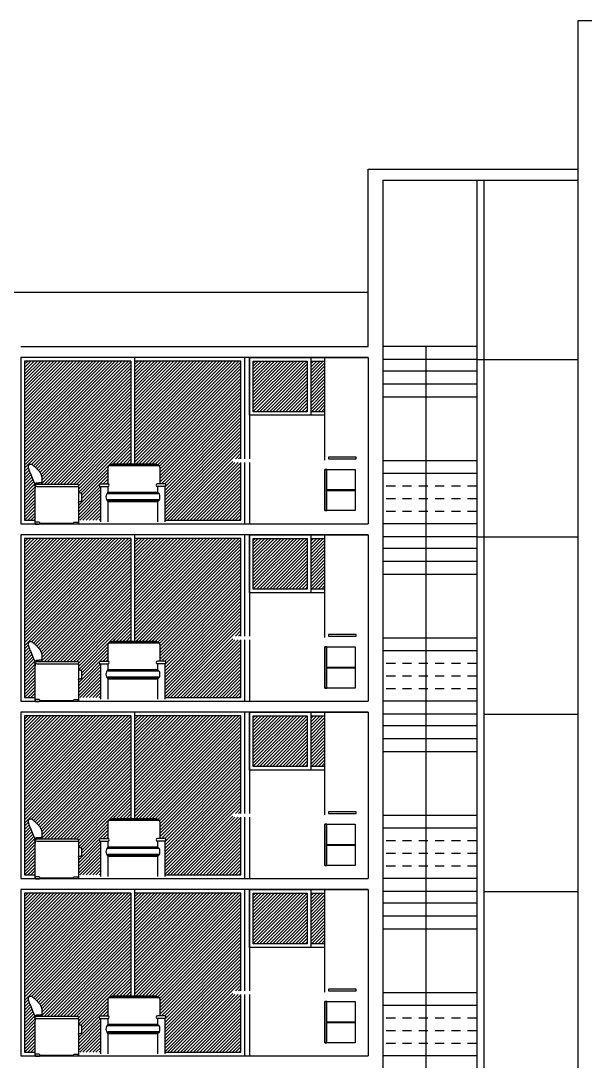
# Model space of a CAD drawing. Header units: millimetres. Extents: x 1217 to 2428, y 234 to 644.
# Drawn here: x 2238.77 to 2246.57, y 423.88 to 438.25 of the extents above; entities that cross this region are included whole.
import ezdxf

# ---------------------------------------------------------------- set-up
doc = ezdxf.new("R2010")
doc.units = ezdxf.units.MM
doc.linetypes.add('HIDDEN2', pattern=[0.1875, 0.125, -0.0625])
for name, color, linetype in [('0.1', 251, 'Continuous'), ('0.2', 2, 'Continuous'), ('MURO', 5, 'Continuous')]:
    doc.layers.add(name, color=color, linetype=linetype)
pattern_1 = [(45, (422.33998, -273.22355), (-0.0224506403, 0.0224506403), [])]
pattern_2 = [(45, (422.33998, -270.773552), (-0.0224506403, 0.0224506403), [])]
pattern_3 = [(45, (422.33998, -268.323555), (-0.0224506403, 0.0224506403), [])]
pattern_4 = [(45, (422.33998, -265.873558), (-0.0224506403, 0.0224506403), [])]

# ---------------------------------------------------------------- blocks, each defined once
blk = doc.blocks.new('sillon elv 1')
at = {"layer": '0.2'}
blk.add_line((382065.234, 7753267.581), (382065.69, 7753267.581), dxfattribs=at)
for points in [[(382065.174, 7753268.114), (382065.174, 7753268.116), (382065.174, 7753268.117), (382065.175, 7753268.119), (382065.175, 7753268.121), (382065.175, 7753268.122), (382065.174, 7753268.124), (382065.174, 7753268.125), (382065.174, 7753268.127), (382065.174, 7753268.128), (382065.175, 7753268.129), (382065.175, 7753268.131), (382065.175, 7753268.132), (382065.175, 7753268.133), (382065.175, 7753268.133), (382065.176, 7753268.134), (382065.176, 7753268.135), (382065.176, 7753268.136), (382065.176, 7753268.136), (382065.177, 7753268.136), (382065.177, 7753268.137), (382065.178, 7753268.137), (382065.178, 7753268.137), (382065.178, 7753268.137), (382065.179, 7753268.138), (382065.18, 7753268.138), (382065.18, 7753268.138), (382065.181, 7753268.138), (382065.183, 7753268.138), (382065.185, 7753268.138), (382065.187, 7753268.138), (382065.19, 7753268.138), (382065.194, 7753268.138), (382065.198, 7753268.138), (382065.203, 7753268.138), (382065.209, 7753268.138), (382065.215, 7753268.138), (382065.22, 7753268.138), (382065.226, 7753268.139), (382065.231, 7753268.139), (382065.235, 7753268.139), (382065.239, 7753268.139), (382065.242, 7753268.139), (382065.244, 7753268.14), (382065.246, 7753268.14), (382065.247, 7753268.14), (382065.248, 7753268.141), (382065.248, 7753268.141), (382065.249, 7753268.141), (382065.249, 7753268.141), (382065.25, 7753268.141), (382065.25, 7753268.142), (382065.251, 7753268.142), (382065.252, 7753268.142), (382065.252, 7753268.142), (382065.253, 7753268.143), (382065.254, 7753268.143), (382065.254, 7753268.144), (382065.255, 7753268.144), (382065.256, 7753268.145), (382065.257, 7753268.147), (382065.258, 7753268.148), (382065.259, 7753268.15), (382065.26, 7753268.152), (382065.26, 7753268.154), (382065.261, 7753268.157), (382065.262, 7753268.161), (382065.262, 7753268.164), (382065.262, 7753268.168), (382065.263, 7753268.173), (382065.263, 7753268.177), (382065.263, 7753268.182), (382065.263, 7753268.186), (382065.262, 7753268.191), (382065.262, 7753268.196), (382065.262, 7753268.2), (382065.261, 7753268.205), (382065.26, 7753268.21), (382065.259, 7753268.215), (382065.258, 7753268.221), (382065.257, 7753268.226), (382065.255, 7753268.232), (382065.253, 7753268.238), (382065.25, 7753268.244), (382065.247, 7753268.25), (382065.244, 7753268.257), (382065.241, 7753268.263), (382065.237, 7753268.27), (382065.233, 7753268.277), (382065.228, 7753268.284), (382065.223, 7753268.291), (382065.218, 7753268.298), (382065.212, 7753268.305), (382065.206, 7753268.311), (382065.2, 7753268.318), (382065.194, 7753268.325), (382065.188, 7753268.331), (382065.182, 7753268.337), (382065.175, 7753268.343), (382065.169, 7753268.349), (382065.163, 7753268.354), (382065.158, 7753268.359), (382065.152, 7753268.364), (382065.147, 7753268.368), (382065.143, 7753268.372), (382065.139, 7753268.375), (382065.135, 7753268.378), (382065.132, 7753268.38), (382065.129, 7753268.382), (382065.126, 7753268.384), (382065.123, 7753268.385), (382065.121, 7753268.386), (382065.119, 7753268.387), (382065.117, 7753268.388), (382065.114, 7753268.389), (382065.112, 7753268.389), (382065.11, 7753268.39), (382065.108, 7753268.39), (382065.106, 7753268.39), (382065.104, 7753268.39), (382065.102, 7753268.39), (382065.1, 7753268.39), (382065.099, 7753268.39), (382065.097, 7753268.39), (382065.095, 7753268.389), (382065.093, 7753268.389), (382065.091, 7753268.389), (382065.09, 7753268.388), (382065.088, 7753268.388), (382065.087, 7753268.387), (382065.085, 7753268.387), (382065.084, 7753268.386), (382065.083, 7753268.386), (382065.082, 7753268.385), (382065.081, 7753268.385), (382065.08, 7753268.385), (382065.079, 7753268.384), (382065.078, 7753268.384), (382065.077, 7753268.383), (382065.076, 7753268.382), (382065.075, 7753268.382), (382065.074, 7753268.381), (382065.073, 7753268.38), (382065.073, 7753268.379), (382065.072, 7753268.378), (382065.071, 7753268.377), (382065.07, 7753268.376), (382065.07, 7753268.375), (382065.069, 7753268.373), (382065.068, 7753268.371), (382065.068, 7753268.37), (382065.067, 7753268.368), (382065.067, 7753268.366), (382065.067, 7753268.364), (382065.067, 7753268.361), (382065.067, 7753268.359), (382065.067, 7753268.356), (382065.067, 7753268.352), (382065.068, 7753268.348), (382065.07, 7753268.344), (382065.071, 7753268.339), (382065.073, 7753268.332), (382065.076, 7753268.325), (382065.079, 7753268.317), (382065.082, 7753268.307), (382065.087, 7753268.295), (382065.093, 7753268.282), (382065.099, 7753268.266), (382065.107, 7753268.248), (382065.115, 7753268.227), (382065.125, 7753268.205), (382065.134, 7753268.182), (382065.143, 7753268.161), (382065.152, 7753268.141), (382065.158, 7753268.125), (382065.164, 7753268.113), (382065.166, 7753268.107)], [(382065.748, 7753268.119), (382065.751, 7753268.118), (382065.754, 7753268.117), (382065.756, 7753268.116), (382065.758, 7753268.114), (382065.759, 7753268.113), (382065.76, 7753268.111), (382065.761, 7753268.11), (382065.762, 7753268.108), (382065.762, 7753268.106), (382065.763, 7753268.105), (382065.763, 7753268.103), (382065.763, 7753268.102), (382065.763, 7753268.1), (382065.763, 7753268.099), (382065.763, 7753268.098), (382065.763, 7753268.097), (382065.762, 7753268.095), (382065.762, 7753268.094), (382065.762, 7753268.093), (382065.761, 7753268.092), (382065.761, 7753268.091), (382065.76, 7753268.09), (382065.76, 7753268.089), (382065.759, 7753268.089), (382065.759, 7753268.088), (382065.758, 7753268.087), (382065.757, 7753268.086), (382065.756, 7753268.085), (382065.755, 7753268.085), (382065.754, 7753268.084), (382065.753, 7753268.084), (382065.752, 7753268.083), (382065.75, 7753268.083), (382065.748, 7753268.082), (382065.743, 7753268.082), (382065.735, 7753268.082), (382065.722, 7753268.082), (382065.704, 7753268.081), (382065.68, 7753268.081), (382065.648, 7753268.081), (382065.608, 7753268.081), (382065.562, 7753268.081), (382065.511, 7753268.081), (382065.458, 7753268.081), (382065.405, 7753268.081), (382065.354, 7753268.081), (382065.308, 7753268.082), (382065.268, 7753268.082), (382065.237, 7753268.082), (382065.213, 7753268.083), (382065.195, 7753268.083), (382065.183, 7753268.084), (382065.175, 7753268.084), (382065.171, 7753268.085), (382065.169, 7753268.085), (382065.168, 7753268.086), (382065.167, 7753268.087), (382065.167, 7753268.087), (382065.166, 7753268.088), (382065.165, 7753268.088), (382065.165, 7753268.089), (382065.164, 7753268.09), (382065.164, 7753268.091), (382065.164, 7753268.092), (382065.163, 7753268.093), (382065.163, 7753268.094), (382065.163, 7753268.095), (382065.162, 7753268.096), (382065.162, 7753268.098), (382065.162, 7753268.099), (382065.162, 7753268.1), (382065.163, 7753268.101), (382065.163, 7753268.102), (382065.163, 7753268.103), (382065.164, 7753268.104), (382065.164, 7753268.105), (382065.165, 7753268.106), (382065.165, 7753268.106), (382065.166, 7753268.107), (382065.167, 7753268.108), (382065.168, 7753268.109), (382065.168, 7753268.109), (382065.169, 7753268.11), (382065.17, 7753268.111), (382065.171, 7753268.112), (382065.172, 7753268.112), (382065.172, 7753268.113), (382065.173, 7753268.114), (382065.174, 7753268.114), (382065.175, 7753268.115), (382065.176, 7753268.115), (382065.177, 7753268.116), (382065.178, 7753268.116), (382065.18, 7753268.116), (382065.181, 7753268.117), (382065.182, 7753268.117), (382065.184, 7753268.117), (382065.193, 7753268.117), (382065.214, 7753268.118), (382065.256, 7753268.118), (382065.323, 7753268.118), (382065.424, 7753268.118), (382065.563, 7753268.119), (382065.748, 7753268.119)], [(382065.173, 7753268.085), (382065.17, 7753268.083), (382065.168, 7753268.082), (382065.167, 7753268.081), (382065.166, 7753268.079), (382065.165, 7753268.078), (382065.164, 7753268.077), (382065.163, 7753268.076), (382065.163, 7753268.075), (382065.163, 7753268.073), (382065.163, 7753268.065), (382065.162, 7753268.047), (382065.162, 7753268.013), (382065.162, 7753267.957), (382065.162, 7753267.874), (382065.162, 7753267.758), (382065.162, 7753267.605)], [(382065.762, 7753268.001), (382065.767, 7753268.002), (382065.771, 7753268.002), (382065.774, 7753268.002), (382065.778, 7753268.002), (382065.78, 7753268.001), (382065.783, 7753268.001), (382065.785, 7753268), (382065.787, 7753268), (382065.789, 7753267.999), (382065.791, 7753267.998), (382065.793, 7753267.998), (382065.794, 7753267.997), (382065.795, 7753267.996), (382065.797, 7753267.996), (382065.798, 7753267.995), (382065.799, 7753267.994), (382065.8, 7753267.993), (382065.8, 7753267.992), (382065.801, 7753267.991), (382065.802, 7753267.99), (382065.802, 7753267.989), (382065.803, 7753267.988), (382065.803, 7753267.987), (382065.804, 7753267.985), (382065.804, 7753267.984), (382065.805, 7753267.983), (382065.805, 7753267.982), (382065.805, 7753267.98), (382065.806, 7753267.977), (382065.806, 7753267.974), (382065.806, 7753267.97), (382065.806, 7753267.966), (382065.806, 7753267.96), (382065.807, 7753267.954), (382065.807, 7753267.947), (382065.807, 7753267.939), (382065.807, 7753267.932), (382065.807, 7753267.925), (382065.807, 7753267.919), (382065.807, 7753267.913), (382065.807, 7753267.908), (382065.807, 7753267.904), (382065.807, 7753267.901), (382065.807, 7753267.898), (382065.807, 7753267.896), (382065.806, 7753267.895), (382065.806, 7753267.893), (382065.806, 7753267.892), (382065.806, 7753267.891), (382065.805, 7753267.89), (382065.805, 7753267.889), (382065.804, 7753267.888), (382065.804, 7753267.887), (382065.803, 7753267.886), (382065.803, 7753267.885), (382065.802, 7753267.884), (382065.801, 7753267.883), (382065.8, 7753267.882), (382065.8, 7753267.881), (382065.799, 7753267.881), (382065.798, 7753267.88), (382065.797, 7753267.879), (382065.796, 7753267.879), (382065.794, 7753267.878), (382065.793, 7753267.878), (382065.792, 7753267.877), (382065.79, 7753267.877), (382065.787, 7753267.876), (382065.783, 7753267.876), (382065.778, 7753267.875), (382065.771, 7753267.874), (382065.762, 7753267.873)], [(382065.162, 7753267.592), (382065.162, 7753267.59), (382065.162, 7753267.587), (382065.162, 7753267.585), (382065.162, 7753267.583), (382065.162, 7753267.581), (382065.163, 7753267.579), (382065.163, 7753267.578), (382065.163, 7753267.576), (382065.164, 7753267.575), (382065.164, 7753267.574), (382065.164, 7753267.573), (382065.165, 7753267.572), (382065.165, 7753267.571), (382065.166, 7753267.57), (382065.166, 7753267.57), (382065.167, 7753267.569), (382065.168, 7753267.568), (382065.169, 7753267.568), (382065.17, 7753267.567), (382065.171, 7753267.567), (382065.173, 7753267.567), (382065.174, 7753267.566), (382065.176, 7753267.566), (382065.179, 7753267.566), (382065.181, 7753267.566), (382065.184, 7753267.566), (382065.187, 7753267.566), (382065.19, 7753267.566), (382065.193, 7753267.566), (382065.196, 7753267.566), (382065.2, 7753267.566), (382065.203, 7753267.566), (382065.206, 7753267.566), (382065.209, 7753267.566), (382065.211, 7753267.566), (382065.214, 7753267.566), (382065.216, 7753267.566), (382065.218, 7753267.566), (382065.22, 7753267.567), (382065.222, 7753267.567), (382065.224, 7753267.568), (382065.225, 7753267.568), (382065.226, 7753267.569), (382065.228, 7753267.57), (382065.229, 7753267.572), (382065.231, 7753267.574), (382065.232, 7753267.578), (382065.234, 7753267.581)], [(382065.763, 7753267.592), (382065.763, 7753267.59), (382065.763, 7753267.587), (382065.762, 7753267.585), (382065.762, 7753267.583), (382065.762, 7753267.581), (382065.762, 7753267.579), (382065.761, 7753267.578), (382065.761, 7753267.576), (382065.761, 7753267.575), (382065.76, 7753267.574), (382065.76, 7753267.573), (382065.76, 7753267.572), (382065.759, 7753267.571), (382065.759, 7753267.57), (382065.758, 7753267.57), (382065.757, 7753267.569), (382065.757, 7753267.568), (382065.756, 7753267.568), (382065.755, 7753267.567), (382065.753, 7753267.567), (382065.752, 7753267.567), (382065.75, 7753267.566), (382065.748, 7753267.566), (382065.746, 7753267.566), (382065.743, 7753267.566), (382065.741, 7753267.566), (382065.738, 7753267.566), (382065.734, 7753267.566), (382065.731, 7753267.566), (382065.728, 7753267.566), (382065.725, 7753267.566), (382065.722, 7753267.566), (382065.719, 7753267.566), (382065.716, 7753267.566), (382065.713, 7753267.566), (382065.711, 7753267.566), (382065.708, 7753267.566), (382065.706, 7753267.566), (382065.704, 7753267.567), (382065.702, 7753267.567), (382065.701, 7753267.568), (382065.699, 7753267.568), (382065.698, 7753267.569), (382065.697, 7753267.57), (382065.695, 7753267.572), (382065.694, 7753267.574), (382065.692, 7753267.578), (382065.69, 7753267.581)]]:
    blk.add_lwpolyline(points, dxfattribs=at)
at = {"layer": '0.2', "elevation": 0}
for points in [[(382065.753, 7753268.084), (382065.762, 7753268.084), (382065.762, 7753267.605)], [(382065.162, 7753267.605), (382065.162, 7753267.592)], [(382065.234, 7753267.581), (382065.22, 7753267.592), (382065.162, 7753267.592)], [(382065.69, 7753267.581), (382065.705, 7753267.592), (382065.764, 7753267.592)], [(382065.762, 7753267.605), (382065.763, 7753267.592)]]:
    blk.add_lwpolyline(points, dxfattribs=at)

msp = doc.modelspace()

# ---------------------------------------------------------------- hatches: boundary and pattern name
at = {"layer": '0.1', "ltscale": 3}
h = msp.add_hatch(dxfattribs=at)
h.set_pattern_fill('ANSI31', color=256, scale=0.01)
h.set_pattern_definition(pattern_4)
h.paths.add_polyline_path([(2240.074, 433.551), (2238.818, 433.551), (2238.818, 431.351), (2238.964, 431.351), (2238.964, 431.491), (2238.964, 431.606), (2238.964, 431.689), (2238.964, 431.745), (2238.964, 431.779), (2238.964, 431.798), (2238.964, 431.807), (2238.966, 431.811), (2238.969, 431.814), (2238.974, 431.817), (2238.97, 431.818), (2238.967, 431.821), (2238.965, 431.824), (2238.964, 431.829), (2238.964, 431.834), (2238.966, 431.837), (2238.968, 431.839), (2238.965, 431.846), (2238.96, 431.857), (2238.953, 431.874), (2238.945, 431.893), (2238.936, 431.915), (2238.926, 431.937), (2238.917, 431.959), (2238.908, 431.98), (2238.901, 431.998), (2238.894, 432.014), (2238.889, 432.028), (2238.884, 432.039), (2238.88, 432.049), (2238.877, 432.058), (2238.875, 432.065), (2238.873, 432.071), (2238.871, 432.076), (2238.869, 432.083), (2238.868, 432.09), (2238.868, 432.095), (2238.869, 432.099), (2238.87, 432.104), (2238.872, 432.108), (2238.875, 432.112), (2238.878, 432.115), (2238.882, 432.117), (2238.886, 432.119), (2238.89, 432.12), (2238.895, 432.121), (2238.9, 432.122), (2238.906, 432.123), (2238.911, 432.122), (2238.915, 432.122), (2238.919, 432.12), (2238.924, 432.118), (2238.929, 432.115), (2238.933, 432.112), (2238.937, 432.11), (2238.94, 432.107), (2238.945, 432.104), (2238.949, 432.1), (2238.954, 432.096), (2238.96, 432.092), (2238.965, 432.087), (2238.971, 432.081), (2238.977, 432.076), (2238.983, 432.07), (2238.989, 432.064), (2238.996, 432.057), (2239.002, 432.051), (2239.008, 432.044), (2239.014, 432.037), (2239.019, 432.03), (2239.025, 432.023), (2239.03, 432.016), (2239.034, 432.009), (2239.039, 432.002), (2239.042, 431.996), (2239.046, 431.989), (2239.049, 431.982), (2239.052, 431.976), (2239.054, 431.97), (2239.056, 431.964), (2239.058, 431.959), (2239.06, 431.953), (2239.061, 431.948), (2239.062, 431.943), (2239.063, 431.938), (2239.063, 431.933), (2239.064, 431.928), (2239.064, 431.923), (2239.064, 431.919), (2239.064, 431.914), (2239.064, 431.909), (2239.064, 431.905), (2239.064, 431.899), (2239.063, 431.891), (2239.062, 431.885), (2239.06, 431.88), (2239.057, 431.877), (2239.054, 431.875), (2239.05, 431.873), (2239.049, 431.873), (2239.045, 431.872), (2239.041, 431.872), (2239.037, 431.871), (2239.033, 431.871), (2239.028, 431.871), (2239.022, 431.871), (2239.016, 431.871), (2239.011, 431.871), (2239.005, 431.871), (2239, 431.87), (2238.995, 431.87), (2238.992, 431.87), (2238.989, 431.87), (2238.986, 431.87), (2238.984, 431.87), (2238.983, 431.87), (2238.982, 431.87), (2238.981, 431.87), (2238.981, 431.87), (2238.98, 431.87), (2238.98, 431.87), (2238.979, 431.869), (2238.979, 431.869), (2238.978, 431.869), (2238.978, 431.868), (2238.978, 431.868), (2238.978, 431.867), (2238.977, 431.867), (2238.977, 431.866), (2238.977, 431.865), (2238.977, 431.864), (2238.976, 431.863), (2238.976, 431.862), (2238.976, 431.86), (2238.976, 431.859), (2238.976, 431.858), (2238.976, 431.856), (2238.976, 431.851), (2238.976, 431.847), (2238.979, 431.848), (2238.984, 431.849), (2238.994, 431.85), (2239.016, 431.85), (2239.057, 431.85), (2239.125, 431.85), (2239.225, 431.851), (2239.365, 431.851), (2239.55, 431.852), (2239.554, 431.85), (2239.559, 431.848), (2239.561, 431.844), (2239.563, 431.84), (2239.565, 431.836), (2239.565, 431.832), (2239.564, 431.827), (2239.562, 431.823), (2239.56, 431.819), (2239.555, 431.816), (2239.564, 431.816), (2239.564, 431.734), (2239.568, 431.734), (2239.574, 431.734), (2239.581, 431.734), (2239.586, 431.733), (2239.591, 431.731), (2239.596, 431.729), (2239.6, 431.727), (2239.602, 431.724), (2239.604, 431.721), (2239.606, 431.717), (2239.607, 431.713), (2239.607, 431.708), (2239.608, 431.703), (2239.608, 431.698), (2239.608, 431.692), (2239.608, 431.686), (2239.608, 431.679), (2239.609, 431.672), (2239.609, 431.664), (2239.609, 431.657), (2239.609, 431.651), (2239.609, 431.645), (2239.609, 431.638), (2239.609, 431.63), (2239.608, 431.626), (2239.607, 431.621), (2239.605, 431.617), (2239.602, 431.614), (2239.598, 431.612), (2239.595, 431.61), (2239.59, 431.609), (2239.585, 431.608), (2239.579, 431.607), (2239.573, 431.606), (2239.564, 431.605), (2239.564, 431.351), (2239.871, 431.351), (2239.871, 431.817, -1), (2239.871, 431.855), (2239.971, 431.855), (2239.971, 432.086, -0.33081), (2240.03, 432.126), (2240.074, 432.126)])
h = msp.add_hatch(dxfattribs=at)
h.set_pattern_fill('ANSI31', color=256, scale=0.01)
h.set_pattern_definition(pattern_4)
h.paths.add_polyline_path([(2240.29, 433.551), (2240.074, 433.551), (2240.074, 432.126), (2240.29, 432.126)])
h.paths.add_polyline_path([(2241.674, 433.551), (2240.34, 433.551), (2240.34, 432.126), (2240.633, 432.126, -0.330811), (2240.692, 432.086), (2240.692, 431.855), (2240.757, 431.855, -1), (2240.757, 431.817), (2240.757, 431.351), (2241.674, 431.351)])
h.paths.add_polyline_path([(2241.812, 433.551), (2241.674, 433.551), (2241.674, 431.351), (2241.812, 431.351), (2241.812, 432.151), (2241.697, 432.151), (2241.697, 432.201), (2241.812, 432.201)])
h.paths.add_polyline_path([(2242.726, 433.551), (2241.982, 433.551), (2241.982, 432.851), (2242.726, 432.851)])
h.paths.add_polyline_path([(2242.971, 433.551), (2242.776, 433.551), (2242.776, 432.851), (2242.971, 432.851)])
h = msp.add_hatch(dxfattribs=at)
h.set_pattern_fill('ANSI31', color=256, scale=0.01)
h.set_pattern_definition(pattern_3)
h.paths.add_polyline_path([(2240.074, 431.101), (2238.818, 431.101), (2238.818, 428.901), (2238.964, 428.901), (2238.964, 429.041), (2238.964, 429.156), (2238.964, 429.239), (2238.964, 429.295), (2238.964, 429.329), (2238.964, 429.348), (2238.964, 429.357), (2238.966, 429.361), (2238.969, 429.364), (2238.974, 429.367), (2238.97, 429.368), (2238.967, 429.371), (2238.965, 429.374), (2238.964, 429.379), (2238.964, 429.384), (2238.966, 429.387), (2238.968, 429.389), (2238.965, 429.396), (2238.96, 429.407), (2238.953, 429.424), (2238.945, 429.443), (2238.936, 429.465), (2238.926, 429.487), (2238.917, 429.509), (2238.908, 429.53), (2238.901, 429.548), (2238.894, 429.564), (2238.889, 429.578), (2238.884, 429.589), (2238.88, 429.599), (2238.877, 429.608), (2238.875, 429.615), (2238.873, 429.621), (2238.871, 429.626), (2238.869, 429.633), (2238.868, 429.64), (2238.868, 429.645), (2238.869, 429.649), (2238.87, 429.654), (2238.872, 429.658), (2238.875, 429.662), (2238.878, 429.665), (2238.882, 429.667), (2238.886, 429.669), (2238.89, 429.67), (2238.895, 429.671), (2238.9, 429.672), (2238.906, 429.673), (2238.911, 429.672), (2238.915, 429.672), (2238.919, 429.67), (2238.924, 429.668), (2238.929, 429.665), (2238.933, 429.662), (2238.937, 429.66), (2238.94, 429.657), (2238.945, 429.654), (2238.949, 429.65), (2238.954, 429.646), (2238.96, 429.642), (2238.965, 429.637), (2238.971, 429.631), (2238.977, 429.626), (2238.983, 429.62), (2238.989, 429.614), (2238.996, 429.607), (2239.002, 429.601), (2239.008, 429.594), (2239.014, 429.587), (2239.019, 429.58), (2239.025, 429.573), (2239.03, 429.566), (2239.034, 429.559), (2239.039, 429.552), (2239.042, 429.546), (2239.046, 429.539), (2239.049, 429.533), (2239.052, 429.526), (2239.054, 429.52), (2239.056, 429.514), (2239.058, 429.509), (2239.06, 429.503), (2239.061, 429.498), (2239.062, 429.493), (2239.063, 429.488), (2239.063, 429.483), (2239.064, 429.478), (2239.064, 429.473), (2239.064, 429.469), (2239.064, 429.464), (2239.064, 429.459), (2239.064, 429.455), (2239.064, 429.449), (2239.063, 429.441), (2239.062, 429.435), (2239.06, 429.43), (2239.057, 429.427), (2239.054, 429.425), (2239.05, 429.423), (2239.049, 429.423), (2239.045, 429.422), (2239.041, 429.422), (2239.037, 429.421), (2239.033, 429.421), (2239.028, 429.421), (2239.022, 429.421), (2239.016, 429.421), (2239.011, 429.421), (2239.005, 429.421), (2239, 429.42), (2238.995, 429.42), (2238.992, 429.42), (2238.989, 429.42), (2238.986, 429.42), (2238.984, 429.42), (2238.983, 429.42), (2238.982, 429.42), (2238.981, 429.42), (2238.981, 429.42), (2238.98, 429.42), (2238.98, 429.42), (2238.979, 429.419), (2238.979, 429.419), (2238.978, 429.419), (2238.978, 429.418), (2238.978, 429.418), (2238.978, 429.417), (2238.977, 429.417), (2238.977, 429.416), (2238.977, 429.415), (2238.977, 429.414), (2238.976, 429.413), (2238.976, 429.412), (2238.976, 429.41), (2238.976, 429.409), (2238.976, 429.408), (2238.976, 429.406), (2238.976, 429.401), (2238.976, 429.397), (2238.979, 429.398), (2238.984, 429.399), (2238.994, 429.4), (2239.016, 429.4), (2239.057, 429.4), (2239.125, 429.4), (2239.225, 429.401), (2239.365, 429.401), (2239.55, 429.402), (2239.554, 429.4), (2239.559, 429.398), (2239.561, 429.394), (2239.563, 429.39), (2239.565, 429.386), (2239.565, 429.382), (2239.564, 429.377), (2239.562, 429.373), (2239.56, 429.369), (2239.555, 429.366), (2239.564, 429.366), (2239.564, 429.284), (2239.568, 429.284), (2239.574, 429.284), (2239.581, 429.284), (2239.586, 429.283), (2239.591, 429.281), (2239.596, 429.279), (2239.6, 429.277), (2239.602, 429.274), (2239.604, 429.271), (2239.606, 429.267), (2239.607, 429.263), (2239.607, 429.258), (2239.608, 429.253), (2239.608, 429.248), (2239.608, 429.242), (2239.608, 429.236), (2239.608, 429.229), (2239.609, 429.222), (2239.609, 429.214), (2239.609, 429.207), (2239.609, 429.201), (2239.609, 429.195), (2239.609, 429.188), (2239.609, 429.18), (2239.608, 429.176), (2239.607, 429.171), (2239.605, 429.167), (2239.602, 429.164), (2239.598, 429.162), (2239.595, 429.16), (2239.59, 429.159), (2239.585, 429.158), (2239.579, 429.157), (2239.573, 429.156), (2239.564, 429.155), (2239.564, 428.901), (2239.871, 428.901), (2239.871, 429.367, -1), (2239.871, 429.405), (2239.971, 429.405), (2239.971, 429.636, -0.33081), (2240.03, 429.676), (2240.074, 429.676)])
h = msp.add_hatch(dxfattribs=at)
h.set_pattern_fill('ANSI31', color=256, scale=0.01)
h.set_pattern_definition(pattern_3)
h.paths.add_polyline_path([(2240.29, 431.101), (2240.074, 431.101), (2240.074, 429.676), (2240.29, 429.676)])
h.paths.add_polyline_path([(2241.674, 431.101), (2240.34, 431.101), (2240.34, 429.676), (2240.633, 429.676, -0.330811), (2240.692, 429.636), (2240.692, 429.405), (2240.757, 429.405, -1), (2240.757, 429.367), (2240.757, 428.901), (2241.674, 428.901)])
h.paths.add_polyline_path([(2241.812, 431.101), (2241.674, 431.101), (2241.674, 428.901), (2241.812, 428.901), (2241.812, 429.701), (2241.697, 429.701), (2241.697, 429.751), (2241.812, 429.751)])
h.paths.add_polyline_path([(2242.726, 431.101), (2241.982, 431.101), (2241.982, 430.401), (2242.726, 430.401)])
h.paths.add_polyline_path([(2242.971, 431.101), (2242.776, 431.101), (2242.776, 430.401), (2242.971, 430.401)])
h = msp.add_hatch(dxfattribs=at)
h.set_pattern_fill('ANSI31', color=256, scale=0.01)
h.set_pattern_definition(pattern_2)
h.paths.add_polyline_path([(2240.074, 428.651), (2238.818, 428.651), (2238.818, 426.451), (2238.964, 426.451), (2238.964, 426.591), (2238.964, 426.706), (2238.964, 426.789), (2238.964, 426.845), (2238.964, 426.879), (2238.964, 426.898), (2238.964, 426.907), (2238.966, 426.911), (2238.969, 426.914), (2238.974, 426.917), (2238.97, 426.918), (2238.967, 426.921), (2238.965, 426.924), (2238.964, 426.929), (2238.964, 426.934), (2238.966, 426.937), (2238.968, 426.939), (2238.965, 426.946), (2238.96, 426.957), (2238.953, 426.974), (2238.945, 426.993), (2238.936, 427.015), (2238.926, 427.037), (2238.917, 427.059), (2238.908, 427.08), (2238.901, 427.098), (2238.894, 427.114), (2238.889, 427.128), (2238.884, 427.139), (2238.88, 427.149), (2238.877, 427.158), (2238.875, 427.165), (2238.873, 427.171), (2238.871, 427.176), (2238.869, 427.183), (2238.868, 427.19), (2238.868, 427.195), (2238.869, 427.199), (2238.87, 427.204), (2238.872, 427.208), (2238.875, 427.212), (2238.878, 427.215), (2238.882, 427.217), (2238.886, 427.219), (2238.89, 427.22), (2238.895, 427.221), (2238.9, 427.222), (2238.906, 427.223), (2238.911, 427.222), (2238.915, 427.222), (2238.919, 427.22), (2238.924, 427.218), (2238.929, 427.215), (2238.933, 427.212), (2238.937, 427.21), (2238.94, 427.207), (2238.945, 427.204), (2238.949, 427.2), (2238.954, 427.196), (2238.96, 427.192), (2238.965, 427.187), (2238.971, 427.181), (2238.977, 427.176), (2238.983, 427.17), (2238.989, 427.164), (2238.996, 427.157), (2239.002, 427.151), (2239.008, 427.144), (2239.014, 427.137), (2239.019, 427.13), (2239.025, 427.123), (2239.03, 427.116), (2239.034, 427.109), (2239.039, 427.102), (2239.042, 427.096), (2239.046, 427.089), (2239.049, 427.083), (2239.052, 427.076), (2239.054, 427.07), (2239.056, 427.064), (2239.058, 427.059), (2239.06, 427.053), (2239.061, 427.048), (2239.062, 427.043), (2239.063, 427.038), (2239.063, 427.033), (2239.064, 427.028), (2239.064, 427.023), (2239.064, 427.019), (2239.064, 427.014), (2239.064, 427.009), (2239.064, 427.005), (2239.064, 426.999), (2239.063, 426.991), (2239.062, 426.985), (2239.06, 426.98), (2239.057, 426.977), (2239.054, 426.975), (2239.05, 426.973), (2239.049, 426.973), (2239.045, 426.972), (2239.041, 426.972), (2239.037, 426.971), (2239.033, 426.971), (2239.028, 426.971), (2239.022, 426.971), (2239.016, 426.971), (2239.011, 426.971), (2239.005, 426.971), (2239, 426.97), (2238.995, 426.97), (2238.992, 426.97), (2238.989, 426.97), (2238.986, 426.97), (2238.984, 426.97), (2238.983, 426.97), (2238.982, 426.97), (2238.981, 426.97), (2238.981, 426.97), (2238.98, 426.97), (2238.98, 426.97), (2238.979, 426.969), (2238.979, 426.969), (2238.978, 426.969), (2238.978, 426.968), (2238.978, 426.968), (2238.978, 426.967), (2238.977, 426.967), (2238.977, 426.966), (2238.977, 426.965), (2238.977, 426.964), (2238.976, 426.963), (2238.976, 426.962), (2238.976, 426.96), (2238.976, 426.959), (2238.976, 426.958), (2238.976, 426.956), (2238.976, 426.951), (2238.976, 426.947), (2238.979, 426.948), (2238.984, 426.949), (2238.994, 426.95), (2239.016, 426.95), (2239.057, 426.95), (2239.125, 426.95), (2239.225, 426.951), (2239.365, 426.951), (2239.55, 426.952), (2239.554, 426.95), (2239.559, 426.948), (2239.561, 426.944), (2239.563, 426.94), (2239.565, 426.936), (2239.565, 426.932), (2239.564, 426.927), (2239.562, 426.923), (2239.56, 426.919), (2239.555, 426.916), (2239.564, 426.916), (2239.564, 426.834), (2239.568, 426.834), (2239.574, 426.834), (2239.581, 426.834), (2239.586, 426.833), (2239.591, 426.831), (2239.596, 426.829), (2239.6, 426.827), (2239.602, 426.824), (2239.604, 426.821), (2239.606, 426.817), (2239.607, 426.813), (2239.607, 426.808), (2239.608, 426.803), (2239.608, 426.798), (2239.608, 426.792), (2239.608, 426.786), (2239.608, 426.779), (2239.609, 426.772), (2239.609, 426.764), (2239.609, 426.757), (2239.609, 426.751), (2239.609, 426.745), (2239.609, 426.738), (2239.609, 426.73), (2239.608, 426.726), (2239.607, 426.721), (2239.605, 426.717), (2239.602, 426.714), (2239.598, 426.712), (2239.595, 426.71), (2239.59, 426.709), (2239.585, 426.708), (2239.579, 426.707), (2239.573, 426.706), (2239.564, 426.705), (2239.564, 426.451), (2239.871, 426.451), (2239.871, 426.917, -1), (2239.871, 426.955), (2239.971, 426.955), (2239.971, 427.186, -0.33081), (2240.03, 427.226), (2240.074, 427.226)])
h = msp.add_hatch(dxfattribs=at)
h.set_pattern_fill('ANSI31', color=256, scale=0.01)
h.set_pattern_definition(pattern_2)
h.paths.add_polyline_path([(2240.29, 428.651), (2240.074, 428.651), (2240.074, 427.226), (2240.29, 427.226)])
h.paths.add_polyline_path([(2241.674, 428.651), (2240.34, 428.651), (2240.34, 427.226), (2240.633, 427.226, -0.330811), (2240.692, 427.186), (2240.692, 426.955), (2240.757, 426.955, -1), (2240.757, 426.917), (2240.757, 426.451), (2241.674, 426.451)])
h.paths.add_polyline_path([(2241.812, 428.651), (2241.674, 428.651), (2241.674, 426.451), (2241.812, 426.451), (2241.812, 427.251), (2241.697, 427.251), (2241.697, 427.301), (2241.812, 427.301)])
h.paths.add_polyline_path([(2242.726, 428.651), (2241.982, 428.651), (2241.982, 427.951), (2242.726, 427.951)])
h.paths.add_polyline_path([(2242.971, 428.651), (2242.776, 428.651), (2242.776, 427.951), (2242.971, 427.951)])
h = msp.add_hatch(dxfattribs=at)
h.set_pattern_fill('ANSI31', color=256, scale=0.01)
h.set_pattern_definition(pattern_1)
h.paths.add_polyline_path([(2240.074, 426.201), (2238.818, 426.201), (2238.818, 424.001), (2238.964, 424.001), (2238.964, 424.141), (2238.964, 424.256), (2238.964, 424.339), (2238.964, 424.395), (2238.964, 424.429), (2238.964, 424.448), (2238.964, 424.457), (2238.966, 424.461), (2238.969, 424.464), (2238.974, 424.467), (2238.97, 424.468), (2238.967, 424.471), (2238.965, 424.474), (2238.964, 424.479), (2238.964, 424.484), (2238.966, 424.487), (2238.968, 424.489), (2238.965, 424.496), (2238.96, 424.507), (2238.953, 424.524), (2238.945, 424.543), (2238.936, 424.565), (2238.926, 424.587), (2238.917, 424.609), (2238.908, 424.63), (2238.901, 424.648), (2238.894, 424.664), (2238.889, 424.678), (2238.884, 424.689), (2238.88, 424.699), (2238.877, 424.708), (2238.875, 424.715), (2238.873, 424.721), (2238.871, 424.726), (2238.869, 424.733), (2238.868, 424.74), (2238.868, 424.745), (2238.869, 424.749), (2238.87, 424.754), (2238.872, 424.758), (2238.875, 424.762), (2238.878, 424.765), (2238.882, 424.767), (2238.886, 424.769), (2238.89, 424.77), (2238.895, 424.771), (2238.9, 424.772), (2238.906, 424.773), (2238.911, 424.772), (2238.915, 424.772), (2238.919, 424.77), (2238.924, 424.768), (2238.929, 424.765), (2238.933, 424.762), (2238.937, 424.76), (2238.94, 424.757), (2238.945, 424.754), (2238.949, 424.75), (2238.954, 424.746), (2238.96, 424.742), (2238.965, 424.737), (2238.971, 424.731), (2238.977, 424.726), (2238.983, 424.72), (2238.989, 424.714), (2238.996, 424.707), (2239.002, 424.701), (2239.008, 424.694), (2239.014, 424.687), (2239.019, 424.68), (2239.025, 424.673), (2239.03, 424.666), (2239.034, 424.659), (2239.039, 424.652), (2239.042, 424.646), (2239.046, 424.639), (2239.049, 424.633), (2239.052, 424.626), (2239.054, 424.62), (2239.056, 424.614), (2239.058, 424.609), (2239.06, 424.603), (2239.061, 424.598), (2239.062, 424.593), (2239.063, 424.588), (2239.063, 424.583), (2239.064, 424.578), (2239.064, 424.573), (2239.064, 424.569), (2239.064, 424.564), (2239.064, 424.559), (2239.064, 424.555), (2239.064, 424.549), (2239.063, 424.541), (2239.062, 424.535), (2239.06, 424.53), (2239.057, 424.527), (2239.054, 424.525), (2239.05, 424.523), (2239.049, 424.523), (2239.045, 424.522), (2239.041, 424.522), (2239.037, 424.521), (2239.033, 424.521), (2239.028, 424.521), (2239.022, 424.521), (2239.016, 424.521), (2239.011, 424.521), (2239.005, 424.521), (2239, 424.52), (2238.995, 424.52), (2238.992, 424.52), (2238.989, 424.52), (2238.986, 424.52), (2238.984, 424.52), (2238.983, 424.52), (2238.982, 424.52), (2238.981, 424.52), (2238.981, 424.52), (2238.98, 424.52), (2238.98, 424.52), (2238.979, 424.519), (2238.979, 424.519), (2238.978, 424.519), (2238.978, 424.518), (2238.978, 424.518), (2238.978, 424.517), (2238.977, 424.517), (2238.977, 424.516), (2238.977, 424.515), (2238.977, 424.514), (2238.976, 424.513), (2238.976, 424.512), (2238.976, 424.51), (2238.976, 424.509), (2238.976, 424.508), (2238.976, 424.506), (2238.976, 424.501), (2238.976, 424.497), (2238.979, 424.498), (2238.984, 424.499), (2238.994, 424.5), (2239.016, 424.5), (2239.057, 424.5), (2239.125, 424.5), (2239.225, 424.501), (2239.365, 424.501), (2239.55, 424.502), (2239.554, 424.5), (2239.559, 424.498), (2239.561, 424.494), (2239.563, 424.49), (2239.565, 424.486), (2239.565, 424.482), (2239.564, 424.477), (2239.562, 424.473), (2239.56, 424.469), (2239.555, 424.466), (2239.564, 424.466), (2239.564, 424.384), (2239.568, 424.384), (2239.574, 424.384), (2239.581, 424.384), (2239.586, 424.383), (2239.591, 424.381), (2239.596, 424.379), (2239.6, 424.377), (2239.602, 424.374), (2239.604, 424.371), (2239.606, 424.367), (2239.607, 424.363), (2239.607, 424.358), (2239.608, 424.353), (2239.608, 424.348), (2239.608, 424.342), (2239.608, 424.336), (2239.608, 424.329), (2239.609, 424.322), (2239.609, 424.314), (2239.609, 424.307), (2239.609, 424.301), (2239.609, 424.295), (2239.609, 424.288), (2239.609, 424.28), (2239.608, 424.276), (2239.607, 424.271), (2239.605, 424.267), (2239.602, 424.264), (2239.598, 424.262), (2239.595, 424.26), (2239.59, 424.259), (2239.585, 424.258), (2239.579, 424.257), (2239.573, 424.256), (2239.564, 424.255), (2239.564, 424.001), (2239.871, 424.001), (2239.871, 424.467, -1), (2239.871, 424.505), (2239.971, 424.505), (2239.971, 424.736, -0.33081), (2240.03, 424.776), (2240.074, 424.776)])
h = msp.add_hatch(dxfattribs=at)
h.set_pattern_fill('ANSI31', color=256, scale=0.01)
h.set_pattern_definition(pattern_1)
h.paths.add_polyline_path([(2240.29, 426.201), (2240.074, 426.201), (2240.074, 424.776), (2240.29, 424.776)])
h.paths.add_polyline_path([(2241.674, 426.201), (2240.34, 426.201), (2240.34, 424.776), (2240.633, 424.776, -0.330811), (2240.692, 424.736), (2240.692, 424.505), (2240.757, 424.505, -1), (2240.757, 424.467), (2240.757, 424.001), (2241.674, 424.001)])
h.paths.add_polyline_path([(2241.812, 426.201), (2241.674, 426.201), (2241.674, 424.001), (2241.812, 424.001), (2241.812, 424.801), (2241.697, 424.801), (2241.697, 424.851), (2241.812, 424.851)])
h.paths.add_polyline_path([(2242.726, 426.201), (2241.982, 426.201), (2241.982, 425.501), (2242.726, 425.501)])
h.paths.add_polyline_path([(2242.971, 426.201), (2242.776, 426.201), (2242.776, 425.501), (2242.971, 425.501)])

# ---------------------------------------------------------------- linework, layer by layer
at = {"layer": '0.1', "ltscale": 3, "elevation": 0}
for points in [[(2234.643, 434.501), (2243.571, 434.501)], [(2244.371, 431.271), (2244.371, 433.751)], [(2244.371, 431.291), (2244.371, 433.636)], [(2240.29, 433.551), (2238.818, 433.551), (2238.818, 431.351), (2238.964, 431.351)], [(2240.29, 433.551), (2240.29, 432.126)], [(2240.34, 433.601), (2240.34, 432.126)], [(2241.812, 432.201), (2241.812, 433.551), (2240.34, 433.551)], [(2242.971, 432.801), (2241.932, 432.801), (2241.932, 433.601), (2243.571, 433.601)], [(2242.726, 432.851), (2241.982, 432.851), (2241.982, 433.551), (2242.726, 433.551)], [(2242.726, 433.551), (2242.726, 432.851)], [(2242.776, 433.601), (2242.776, 432.801)], [(2242.776, 433.551), (2242.971, 433.551)], [(2245.071, 433.571), (2246.471, 433.571)], [(2245.071, 433.571), (2246.471, 433.571)], [(2242.971, 432.851), (2242.776, 432.851)], [(2240.757, 431.351), (2241.812, 431.351), (2241.812, 432.151)], [(2244.371, 428.821), (2244.371, 431.301)], [(2244.371, 428.841), (2244.371, 431.186)], [(2240.29, 431.101), (2238.818, 431.101), (2238.818, 428.901), (2238.964, 428.901)], [(2240.29, 431.101), (2240.29, 429.676)], [(2240.34, 431.151), (2240.34, 429.676)], [(2241.812, 429.751), (2241.812, 431.101), (2240.34, 431.101)], [(2242.971, 430.351), (2241.932, 430.351), (2241.932, 431.151), (2243.571, 431.151)], [(2242.726, 430.401), (2241.982, 430.401), (2241.982, 431.101), (2242.726, 431.101)], [(2242.726, 431.101), (2242.726, 430.401)], [(2242.776, 431.151), (2242.776, 430.351)], [(2242.776, 431.101), (2242.971, 431.101)], [(2245.071, 431.121), (2246.471, 431.121)], [(2245.071, 431.121), (2246.471, 431.121)], [(2242.971, 430.401), (2242.776, 430.401)], [(2240.757, 428.901), (2241.812, 428.901), (2241.812, 429.701)], [(2244.371, 426.371), (2244.371, 428.851)], [(2244.371, 426.391), (2244.371, 428.736)], [(2240.29, 428.651), (2238.818, 428.651), (2238.818, 426.451), (2238.964, 426.451)], [(2240.29, 428.651), (2240.29, 427.226)], [(2240.34, 428.701), (2240.34, 427.226)], [(2241.812, 427.301), (2241.812, 428.651), (2240.34, 428.651)], [(2242.971, 427.901), (2241.932, 427.901), (2241.932, 428.701), (2243.571, 428.701)], [(2242.726, 427.951), (2241.982, 427.951), (2241.982, 428.651), (2242.726, 428.651)], [(2242.726, 428.651), (2242.726, 427.951)], [(2242.776, 428.701), (2242.776, 427.901)], [(2242.776, 428.651), (2242.971, 428.651)], [(2245.171, 428.671), (2246.471, 428.671)], [(2245.171, 428.671), (2246.471, 428.671)], [(2242.971, 427.951), (2242.776, 427.951)], [(2240.757, 426.451), (2241.812, 426.451), (2241.812, 427.251)], [(2244.371, 423.921), (2244.371, 426.401)], [(2244.371, 423.941), (2244.371, 426.286)], [(2240.29, 426.201), (2238.818, 426.201), (2238.818, 424.001), (2238.964, 424.001)], [(2240.29, 426.201), (2240.29, 424.776)], [(2240.34, 426.251), (2240.34, 424.776)], [(2241.812, 424.851), (2241.812, 426.201), (2240.34, 426.201)], [(2242.971, 425.451), (2241.932, 425.451), (2241.932, 426.251), (2243.571, 426.251)], [(2242.726, 425.501), (2241.982, 425.501), (2241.982, 426.201), (2242.726, 426.201)], [(2242.726, 426.201), (2242.726, 425.501)], [(2242.776, 426.251), (2242.776, 425.451)], [(2242.776, 426.201), (2242.971, 426.201)], [(2245.171, 426.221), (2246.471, 426.221)], [(2245.171, 426.221), (2246.471, 426.221)], [(2242.971, 425.501), (2242.776, 425.501)], [(2240.757, 424.001), (2241.812, 424.001), (2241.812, 424.801)], [(2244.371, 421.471), (2244.371, 423.951)]]:
    msp.add_lwpolyline(points, dxfattribs=at)
at = {"layer": '0.1', "linetype": 'ByBlock', "elevation": 0}
for points in [[(2239.971, 432.086), (2239.971, 431.855)], [(2239.971, 432.086), (2239.971, 431.855)], [(2240.682, 432.104), (2239.982, 432.104)], [(2240.668, 432.116), (2239.995, 432.116)], [(2240.638, 432.126), (2240.03, 432.126)], [(2240.638, 432.126), (2240.03, 432.126)], [(2240.692, 432.086), (2240.692, 431.855)], [(2240.692, 432.086), (2240.692, 431.855)], [(2240.692, 432.086), (2240.692, 431.855)], [(2239.871, 431.855), (2239.971, 431.855)], [(2239.871, 431.855), (2239.971, 431.855)], [(2239.871, 431.817), (2239.871, 431.328)], [(2239.871, 431.817), (2239.971, 431.817)], [(2239.871, 431.817), (2239.871, 431.328)], [(2239.871, 431.817), (2239.971, 431.817)], [(2239.971, 431.817), (2239.971, 431.737)], [(2239.971, 431.817), (2239.971, 431.737)], [(2240.757, 431.855), (2240.657, 431.855)], [(2240.757, 431.855), (2240.657, 431.855)], [(2240.657, 431.817), (2240.657, 431.737)], [(2240.757, 431.817), (2240.657, 431.817)], [(2240.657, 431.817), (2240.657, 431.737)], [(2240.757, 431.817), (2240.657, 431.817)], [(2240.757, 431.817), (2240.757, 431.328)], [(2240.757, 431.817), (2240.757, 431.328)], [(2240.638, 431.737), (2239.971, 431.737)], [(2240.638, 431.737), (2239.971, 431.737)], [(2240.666, 431.729), (2239.971, 431.729)], [(2240.681, 431.716), (2239.971, 431.716)], [(2240.681, 431.716), (2239.971, 431.716)], [(2240.685, 431.635), (2239.971, 431.635)], [(2240.673, 431.621), (2239.971, 431.621)], [(2240.657, 431.612), (2239.971, 431.612)], [(2240.657, 431.612), (2239.971, 431.612)], [(2239.971, 431.608), (2239.971, 431.328)], [(2240.633, 431.608), (2239.971, 431.608)], [(2239.971, 431.608), (2239.971, 431.328)], [(2240.633, 431.608), (2239.971, 431.608)], [(2240.657, 431.612), (2240.657, 431.332)], [(2240.657, 431.608), (2240.657, 431.328)], [(2240.692, 431.648), (2240.692, 431.697)], [(2239.971, 429.636), (2239.971, 429.405)], [(2239.971, 429.636), (2239.971, 429.405)], [(2240.682, 429.654), (2239.982, 429.654)], [(2240.668, 429.666), (2239.995, 429.666)], [(2240.638, 429.676), (2240.03, 429.676)], [(2240.638, 429.676), (2240.03, 429.676)], [(2240.692, 429.636), (2240.692, 429.405)], [(2240.692, 429.636), (2240.692, 429.405)], [(2240.692, 429.636), (2240.692, 429.405)], [(2239.871, 429.405), (2239.971, 429.405)], [(2239.871, 429.405), (2239.971, 429.405)], [(2239.871, 429.367), (2239.871, 428.878)], [(2239.871, 429.367), (2239.971, 429.367)], [(2239.871, 429.367), (2239.871, 428.878)], [(2239.871, 429.367), (2239.971, 429.367)], [(2239.971, 429.367), (2239.971, 429.287)], [(2239.971, 429.367), (2239.971, 429.287)], [(2240.757, 429.405), (2240.657, 429.405)], [(2240.757, 429.405), (2240.657, 429.405)], [(2240.657, 429.367), (2240.657, 429.287)], [(2240.757, 429.367), (2240.657, 429.367)], [(2240.657, 429.367), (2240.657, 429.287)], [(2240.757, 429.367), (2240.657, 429.367)], [(2240.757, 429.367), (2240.757, 428.878)], [(2240.757, 429.367), (2240.757, 428.878)], [(2240.638, 429.287), (2239.971, 429.287)], [(2240.638, 429.287), (2239.971, 429.287)], [(2240.666, 429.279), (2239.971, 429.279)], [(2240.681, 429.266), (2239.971, 429.266)], [(2240.681, 429.266), (2239.971, 429.266)], [(2240.685, 429.185), (2239.971, 429.185)], [(2240.673, 429.171), (2239.971, 429.171)], [(2240.657, 429.162), (2239.971, 429.162)], [(2240.657, 429.162), (2239.971, 429.162)], [(2240.657, 429.162), (2240.657, 428.882)], [(2240.692, 429.198), (2240.692, 429.247)], [(2239.971, 429.158), (2239.971, 428.878)], [(2240.633, 429.158), (2239.971, 429.158)], [(2239.971, 429.158), (2239.971, 428.878)], [(2240.633, 429.158), (2239.971, 429.158)], [(2240.657, 429.158), (2240.657, 428.878)], [(2239.971, 427.186), (2239.971, 426.955)], [(2239.971, 427.186), (2239.971, 426.955)], [(2240.682, 427.204), (2239.982, 427.204)], [(2240.668, 427.216), (2239.995, 427.216)], [(2240.638, 427.226), (2240.03, 427.226)], [(2240.638, 427.226), (2240.03, 427.226)], [(2240.692, 427.186), (2240.692, 426.955)], [(2240.692, 427.186), (2240.692, 426.955)], [(2240.692, 427.186), (2240.692, 426.955)], [(2239.871, 426.955), (2239.971, 426.955)], [(2239.871, 426.955), (2239.971, 426.955)], [(2239.871, 426.917), (2239.871, 426.428)], [(2239.871, 426.917), (2239.971, 426.917)], [(2239.871, 426.917), (2239.871, 426.428)], [(2239.871, 426.917), (2239.971, 426.917)], [(2239.971, 426.917), (2239.971, 426.837)], [(2239.971, 426.917), (2239.971, 426.837)], [(2240.757, 426.955), (2240.657, 426.955)], [(2240.757, 426.955), (2240.657, 426.955)], [(2240.657, 426.917), (2240.657, 426.837)], [(2240.757, 426.917), (2240.657, 426.917)], [(2240.657, 426.917), (2240.657, 426.837)], [(2240.757, 426.917), (2240.657, 426.917)], [(2240.757, 426.917), (2240.757, 426.428)], [(2240.757, 426.917), (2240.757, 426.428)], [(2240.638, 426.837), (2239.971, 426.837)], [(2240.638, 426.837), (2239.971, 426.837)], [(2240.666, 426.829), (2239.971, 426.829)], [(2240.681, 426.816), (2239.971, 426.816)], [(2240.681, 426.816), (2239.971, 426.816)], [(2240.685, 426.735), (2239.971, 426.735)], [(2240.673, 426.721), (2239.971, 426.721)], [(2240.692, 426.748), (2240.692, 426.797)], [(2240.657, 426.712), (2239.971, 426.712)], [(2240.657, 426.712), (2239.971, 426.712)], [(2239.971, 426.708), (2239.971, 426.428)], [(2240.633, 426.708), (2239.971, 426.708)], [(2239.971, 426.708), (2239.971, 426.428)], [(2240.633, 426.708), (2239.971, 426.708)], [(2240.657, 426.712), (2240.657, 426.432)], [(2240.657, 426.708), (2240.657, 426.428)], [(2239.971, 424.736), (2239.971, 424.505)], [(2239.971, 424.736), (2239.971, 424.505)], [(2240.682, 424.754), (2239.982, 424.754)], [(2240.668, 424.766), (2239.995, 424.766)], [(2240.638, 424.776), (2240.03, 424.776)], [(2240.638, 424.776), (2240.03, 424.776)], [(2240.692, 424.736), (2240.692, 424.505)], [(2240.692, 424.736), (2240.692, 424.505)], [(2240.692, 424.736), (2240.692, 424.505)], [(2239.871, 424.505), (2239.971, 424.505)], [(2239.871, 424.505), (2239.971, 424.505)], [(2239.871, 424.467), (2239.871, 423.978)], [(2239.871, 424.467), (2239.971, 424.467)], [(2239.871, 424.467), (2239.871, 423.978)], [(2239.871, 424.467), (2239.971, 424.467)], [(2239.971, 424.467), (2239.971, 424.387)], [(2239.971, 424.467), (2239.971, 424.387)], [(2240.757, 424.505), (2240.657, 424.505)], [(2240.757, 424.505), (2240.657, 424.505)], [(2240.657, 424.467), (2240.657, 424.387)], [(2240.757, 424.467), (2240.657, 424.467)], [(2240.657, 424.467), (2240.657, 424.387)], [(2240.757, 424.467), (2240.657, 424.467)], [(2240.757, 424.467), (2240.757, 423.978)], [(2240.757, 424.467), (2240.757, 423.978)], [(2240.638, 424.387), (2239.971, 424.387)], [(2240.638, 424.387), (2239.971, 424.387)], [(2240.666, 424.379), (2239.971, 424.379)], [(2240.681, 424.366), (2239.971, 424.366)], [(2240.681, 424.366), (2239.971, 424.366)], [(2240.685, 424.285), (2239.971, 424.285)], [(2240.692, 424.298), (2240.692, 424.347)], [(2240.673, 424.271), (2239.971, 424.271)], [(2240.657, 424.262), (2239.971, 424.262)], [(2240.657, 424.262), (2239.971, 424.262)], [(2239.971, 424.258), (2239.971, 423.978)], [(2240.633, 424.258), (2239.971, 424.258)], [(2239.971, 424.258), (2239.971, 423.978)], [(2240.633, 424.258), (2239.971, 424.258)], [(2240.657, 424.262), (2240.657, 423.982)], [(2240.657, 424.258), (2240.657, 423.978)]]:
    msp.add_lwpolyline(points, dxfattribs=at)
at = {"layer": '0.1', "linetype": 'HIDDEN2', "elevation": 0}
for points in [[(2245.071, 431.821), (2243.771, 431.821)], [(2245.071, 431.646), (2243.771, 431.646)], [(2245.071, 431.471), (2243.771, 431.471)], [(2245.071, 429.371), (2243.771, 429.371)], [(2245.071, 429.196), (2243.771, 429.196)], [(2245.071, 429.021), (2243.771, 429.021)], [(2245.071, 426.921), (2243.771, 426.921)], [(2245.071, 426.746), (2243.771, 426.746)], [(2245.071, 426.571), (2243.771, 426.571)], [(2245.071, 424.471), (2243.771, 424.471)], [(2245.071, 424.296), (2243.771, 424.296)], [(2245.071, 424.121), (2243.771, 424.121)]]:
    msp.add_lwpolyline(points, dxfattribs=at)
at = {"layer": '0.1', "linetype": 'ByBlock'}
for centre, radius, start, end in [((2240.027, 432.066, 0), 0.0595, 87.732, 160.9509), ((2240.027, 432.066, 0), 0.0595, 87.732, 160.9509), ((2240.636, 432.066, 0), 0.0595, 19.0491, 92.268), ((2240.636, 432.066, 0), 0.0595, 19.0491, 92.268), ((2239.871, 431.836, 0), 0.019, 90, 270), ((2239.871, 431.836, 0), 0.019, 90, 270), ((2239.971, 431.836, 0), 0.019, 270, 90), ((2239.971, 431.836, 0), 0.019, 270, 90), ((2240.657, 431.836, 0), 0.019, 90, 270), ((2240.657, 431.836, 0), 0.019, 90, 270), ((2240.757, 431.836, 0), 0.019, 270, 90), ((2240.757, 431.836, 0), 0.019, 270, 90), ((2240.033, 431.673, 0), 0.0889, 133.6955, 226.3045), ((2240.033, 431.673, 0), 0.0889, 133.6955, 226.3045), ((2240.636, 431.678, 0), 0.0595, 19.0491, 92.268), ((2240.636, 431.678, 0), 0.0595, 19.0491, 92.268), ((2240.636, 431.668, 0), 0.0595, 267.732, 340.9509), ((2240.636, 431.668, 0), 0.0595, 267.732, 340.9509), ((2240.027, 429.616, 0), 0.0595, 87.732, 160.9509), ((2240.027, 429.616, 0), 0.0595, 87.732, 160.9509), ((2240.636, 429.616, 0), 0.0595, 19.0491, 92.268), ((2240.636, 429.616, 0), 0.0595, 19.0491, 92.268), ((2239.871, 429.386, 0), 0.019, 90, 270), ((2239.871, 429.386, 0), 0.019, 90, 270), ((2239.971, 429.386, 0), 0.019, 270, 90), ((2239.971, 429.386, 0), 0.019, 270, 90), ((2240.657, 429.386, 0), 0.019, 90, 270), ((2240.657, 429.386, 0), 0.019, 90, 270), ((2240.757, 429.386, 0), 0.019, 270, 90), ((2240.757, 429.386, 0), 0.019, 270, 90), ((2240.033, 429.223, 0), 0.0889, 133.6955, 226.3045), ((2240.033, 429.223, 0), 0.0889, 133.6955, 226.3045), ((2240.636, 429.228, 0), 0.0595, 19.0491, 92.268), ((2240.636, 429.228, 0), 0.0595, 19.0491, 92.268), ((2240.636, 429.218, 0), 0.0595, 267.732, 340.9509), ((2240.636, 429.218, 0), 0.0595, 267.732, 340.9509), ((2240.027, 427.166, 0), 0.0595, 87.732, 160.9509), ((2240.027, 427.166, 0), 0.0595, 87.732, 160.9509), ((2240.636, 427.166, 0), 0.0595, 19.0491, 92.268), ((2240.636, 427.166, 0), 0.0595, 19.0491, 92.268), ((2239.871, 426.936, 0), 0.019, 90, 270), ((2239.871, 426.936, 0), 0.019, 90, 270), ((2239.971, 426.936, 0), 0.019, 270, 90), ((2239.971, 426.936, 0), 0.019, 270, 90), ((2240.657, 426.936, 0), 0.019, 90, 270), ((2240.657, 426.936, 0), 0.019, 90, 270), ((2240.757, 426.936, 0), 0.019, 270, 90), ((2240.757, 426.936, 0), 0.019, 270, 90), ((2240.033, 426.773, 0), 0.0889, 133.6955, 226.3045), ((2240.033, 426.773, 0), 0.0889, 133.6955, 226.3045), ((2240.636, 426.778, 0), 0.0595, 19.0491, 92.268), ((2240.636, 426.778, 0), 0.0595, 19.0491, 92.268), ((2240.636, 426.768, 0), 0.0595, 267.732, 340.9509), ((2240.636, 426.768, 0), 0.0595, 267.732, 340.9509), ((2240.027, 424.716, 0), 0.0595, 87.732, 160.9509), ((2240.027, 424.716, 0), 0.0595, 87.732, 160.9509), ((2240.636, 424.716, 0), 0.0595, 19.0491, 92.268), ((2240.636, 424.716, 0), 0.0595, 19.0491, 92.268), ((2239.871, 424.486, 0), 0.019, 90, 270), ((2239.871, 424.486, 0), 0.019, 90, 270), ((2239.971, 424.486, 0), 0.019, 270, 90), ((2239.971, 424.486, 0), 0.019, 270, 90), ((2240.657, 424.486, 0), 0.019, 90, 270), ((2240.657, 424.486, 0), 0.019, 90, 270), ((2240.757, 424.486, 0), 0.019, 270, 90), ((2240.757, 424.486, 0), 0.019, 270, 90), ((2240.033, 424.323, 0), 0.0889, 133.6955, 226.3045), ((2240.033, 424.323, 0), 0.0889, 133.6955, 226.3045), ((2240.636, 424.328, 0), 0.0595, 19.0491, 92.268), ((2240.636, 424.328, 0), 0.0595, 19.0491, 92.268), ((2240.636, 424.318, 0), 0.0595, 267.732, 340.9509), ((2240.636, 424.318, 0), 0.0595, 267.732, 340.9509)]:
    msp.add_arc(centre, radius, start, end, dxfattribs=at)
at = {"layer": '0.2', "ltscale": 3, "elevation": 0}
for points in [[(2245.071, 433.751), (2243.771, 433.751)], [(2241.862, 433.601), (2241.862, 432.201)], [(2241.932, 433.601), (2241.932, 432.201)], [(2242.971, 432.181), (2242.971, 433.601)], [(2245.071, 433.571), (2243.771, 433.571)], [(2245.071, 433.411), (2243.771, 433.411)], [(2245.071, 433.231), (2243.771, 433.231)], [(2245.071, 433.051), (2243.771, 433.051)], [(2241.862, 432.151), (2241.862, 431.301)], [(2241.932, 432.151), (2241.932, 431.301)], [(2245.071, 431.301), (2243.771, 431.301)], [(2241.862, 431.151), (2241.862, 429.751)], [(2241.932, 431.151), (2241.932, 429.751)], [(2242.971, 429.731), (2242.971, 431.151)], [(2245.071, 431.121), (2243.771, 431.121)], [(2245.071, 430.961), (2243.771, 430.961)], [(2245.071, 430.781), (2243.771, 430.781)], [(2245.071, 430.601), (2243.771, 430.601)], [(2241.862, 429.701), (2241.862, 428.851)], [(2241.932, 429.701), (2241.932, 428.851)], [(2245.071, 428.851), (2243.771, 428.851)], [(2241.862, 428.701), (2241.862, 427.301)], [(2241.932, 428.701), (2241.932, 427.301)], [(2242.971, 427.281), (2242.971, 428.701)], [(2245.071, 428.671), (2243.771, 428.671)], [(2245.071, 428.511), (2243.771, 428.511)], [(2245.071, 428.331), (2243.771, 428.331)], [(2245.071, 428.151), (2243.771, 428.151)], [(2241.862, 427.251), (2241.862, 426.401)], [(2241.932, 427.251), (2241.932, 426.401)], [(2245.071, 426.401), (2243.771, 426.401)], [(2241.862, 426.251), (2241.862, 424.851)], [(2241.932, 426.251), (2241.932, 424.851)], [(2242.971, 424.831), (2242.971, 426.251)], [(2245.071, 426.221), (2243.771, 426.221)], [(2245.071, 426.061), (2243.771, 426.061)], [(2245.071, 425.881), (2243.771, 425.881)], [(2245.071, 425.701), (2243.771, 425.701)], [(2241.862, 424.801), (2241.862, 423.951)], [(2241.932, 424.801), (2241.932, 423.951)], [(2245.071, 423.951), (2243.771, 423.951)]]:
    msp.add_lwpolyline(points, dxfattribs=at)
at = {"layer": '0.2', "elevation": 0}
for points in [[(2243.403, 432.225), (2243.022, 432.225), (2243.022, 432.202), (2243.403, 432.202)], [(2242.971, 431.484), (2242.997, 431.484), (2242.997, 432.053), (2242.971, 432.053)], [(2242.972, 432.053), (2243.39, 432.053), (2243.39, 431.484), (2242.972, 431.484)], [(2243.403, 429.775), (2243.022, 429.775), (2243.022, 429.752), (2243.403, 429.752)], [(2242.971, 429.034), (2242.997, 429.034), (2242.997, 429.603), (2242.971, 429.603)], [(2242.972, 429.603), (2243.39, 429.603), (2243.39, 429.034), (2242.972, 429.034)], [(2243.403, 427.325), (2243.022, 427.325), (2243.022, 427.302), (2243.403, 427.302)], [(2242.971, 426.584), (2242.997, 426.584), (2242.997, 427.153), (2242.971, 427.153)], [(2242.972, 427.153), (2243.39, 427.153), (2243.39, 426.584), (2242.972, 426.584)], [(2243.403, 424.875), (2243.022, 424.875), (2243.022, 424.852), (2243.403, 424.852)], [(2242.971, 424.134), (2242.997, 424.134), (2242.997, 424.703), (2242.971, 424.703)], [(2242.972, 424.703), (2243.39, 424.703), (2243.39, 424.134), (2242.972, 424.134)]]:
    msp.add_lwpolyline(points, close=True, dxfattribs=at)
for points in [[(2243.39, 431.759), (2242.997, 431.759), (2242.997, 431.774), (2243.39, 431.774), (2243.39, 431.759)], [(2243.39, 429.309), (2242.997, 429.309), (2242.997, 429.324), (2243.39, 429.324), (2243.39, 429.309)], [(2243.39, 426.859), (2242.997, 426.859), (2242.997, 426.874), (2243.39, 426.874), (2243.39, 426.859)], [(2243.39, 424.409), (2242.997, 424.409), (2242.997, 424.424), (2243.39, 424.424), (2243.39, 424.409)]]:
    msp.add_lwpolyline(points, dxfattribs=at)
at = {"layer": 'MURO', "ltscale": 3, "elevation": 0}
for points in [[(2248.921, 438.251), (2246.471, 438.251)], [(2246.471, 438.251), (2246.471, 436.201)], [(2243.571, 433.751), (2243.571, 436.201)], [(2243.571, 436.201), (2246.471, 436.201)], [(2246.471, 436.201), (2246.471, 374.871)], [(2243.771, 436.051), (2243.771, 378.271)], [(2243.771, 436.051), (2246.471, 436.051)], [(2245.071, 436.051), (2245.071, 432.171)], [(2245.171, 436.051), (2245.171, 431.301)], [(2238.768, 433.751), (2243.571, 433.751)], [(2238.768, 433.601), (2238.768, 431.301)], [(2243.571, 433.601), (2238.768, 433.601)], [(2243.571, 433.601), (2243.571, 431.301)], [(2245.071, 433.571), (2245.071, 432.171)], [(2245.171, 433.571), (2245.171, 431.091)], [(2245.071, 432.171), (2243.771, 432.171)], [(2245.071, 432.171), (2245.071, 431.301)], [(2245.071, 431.996), (2243.771, 431.996)], [(2245.071, 431.996), (2245.071, 431.091)], [(2238.768, 431.301), (2243.571, 431.301)], [(2238.768, 431.301), (2243.571, 431.301)], [(2245.071, 431.301), (2245.071, 429.721)], [(2245.171, 431.301), (2245.171, 428.851)], [(2243.571, 431.151), (2238.768, 431.151)], [(2238.768, 431.151), (2238.768, 428.851)], [(2243.571, 431.151), (2243.571, 428.851)], [(2245.071, 431.121), (2245.071, 429.721)], [(2245.171, 431.121), (2245.171, 428.641)], [(2245.071, 429.721), (2243.771, 429.721)], [(2245.071, 429.721), (2245.071, 428.851)], [(2245.071, 429.546), (2243.771, 429.546)], [(2245.071, 429.546), (2245.071, 428.641)], [(2238.768, 428.851), (2243.571, 428.851)], [(2245.071, 428.851), (2245.071, 427.271)], [(2245.171, 428.851), (2245.171, 426.401)], [(2243.571, 428.701), (2238.768, 428.701)], [(2238.768, 428.701), (2238.768, 426.401)], [(2243.571, 428.701), (2243.571, 426.401)], [(2245.071, 428.671), (2245.071, 427.271)], [(2245.171, 428.671), (2245.171, 426.191)], [(2245.071, 427.271), (2243.771, 427.271)], [(2245.071, 427.271), (2245.071, 426.401)], [(2245.071, 427.096), (2243.771, 427.096)], [(2245.071, 427.096), (2245.071, 426.191)], [(2238.768, 426.401), (2243.571, 426.401)], [(2245.071, 426.401), (2245.071, 424.821)], [(2245.171, 426.401), (2245.171, 423.951)], [(2243.571, 426.251), (2238.768, 426.251)], [(2238.768, 426.251), (2238.768, 423.951)], [(2243.571, 426.251), (2243.571, 423.951)], [(2245.071, 426.221), (2245.071, 424.821)], [(2245.171, 426.221), (2245.171, 423.741)], [(2245.071, 424.821), (2243.771, 424.821)], [(2245.071, 424.821), (2245.071, 423.951)], [(2245.071, 424.646), (2243.771, 424.646)], [(2245.071, 424.646), (2245.071, 423.741)], [(2238.768, 423.951), (2243.571, 423.951)], [(2245.071, 423.951), (2245.071, 422.371)], [(2245.171, 423.951), (2245.171, 421.501)]]:
    msp.add_lwpolyline(points, dxfattribs=at)

# ---------------------------------------------------------------- block references
at = {"layer": '0.2'}
for p in [(-379826.198, -7752836.268, 0), (-379826.198, -7752838.718, 0), (-379826.198, -7752841.168, 0), (-379826.198, -7752843.618, 0)]:
    msp.add_blockref('sillon elv 1', p, dxfattribs=at)

doc.saveas('drawing.dxf')
